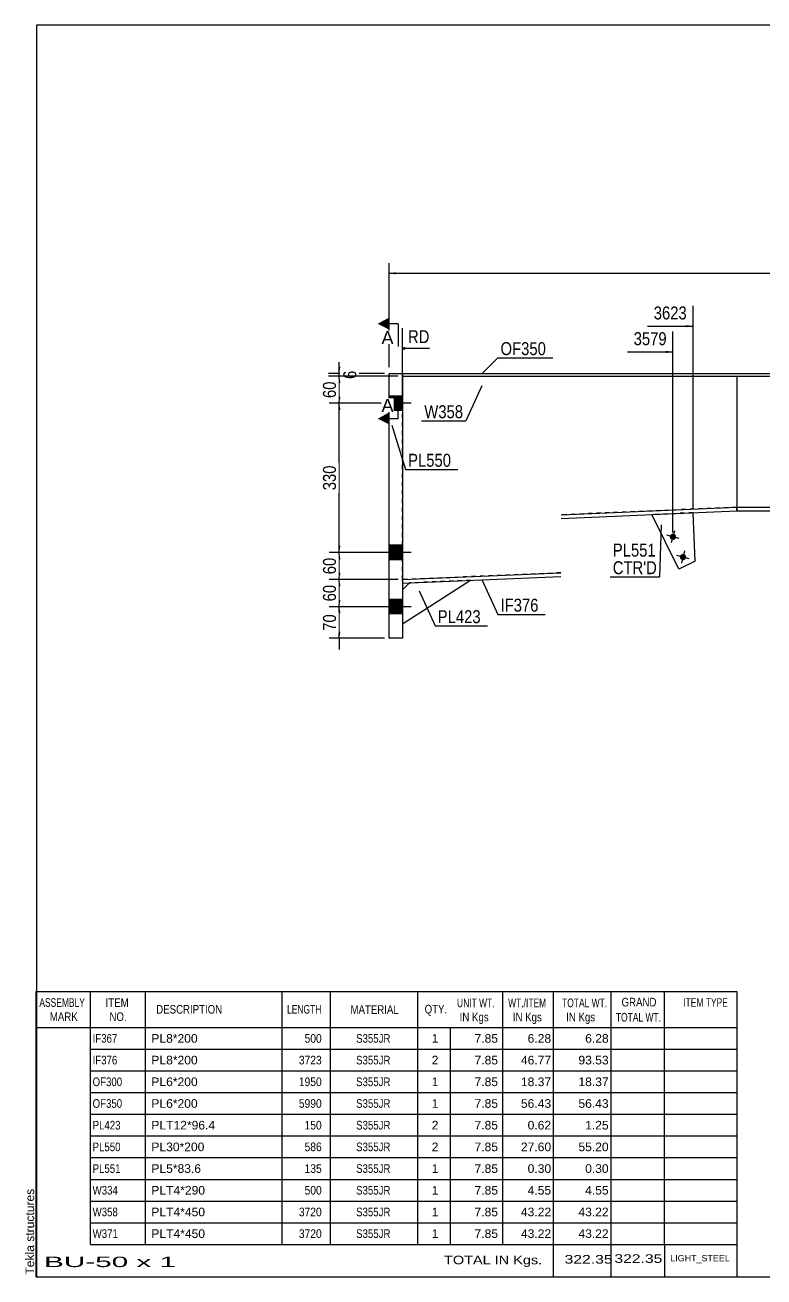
# Model space of a CAD drawing. Header units: millimetres. Extents: x -83 to 319, y -177 to 100.
# Drawn here: x -83.5 to 79.9, y -176.8 to 100.2 of the extents above; entities that cross this region are included whole.
import ezdxf

# ---------------------------------------------------------------- set-up
doc = ezdxf.new("R2010")
doc.units = ezdxf.units.MM
doc.linetypes.add('DXK_LINE_DOT1', pattern=[1.8814, 0.9407, -0.9407])
doc.styles.add('Arial', font='ARIAL.TTF', dxfattribs={"height": 0.2})
doc.styles.add('Arial Narrow', font='ARIALN.TTF', dxfattribs={"height": 0.2})

# ---------------------------------------------------------------- blocks, each defined once
blk = doc.blocks.new('Unknown-627317544-1210')
at = {"color": 5, "linetype": 'Continuous'}
for p, q in [((319.03, 100.21), (-80.97, 100.21)), ((-80.97, 100.21), (-80.97, -176.79)), ((319.03, -176.79), (319.03, 100.21)), ((-80.97, -176.79), (319.03, -176.79))]:
    blk.add_line(p, q, dxfattribs=at)
at = {"color": 174, "linetype": 'Continuous', "style": 'Arial'}
blk.add_text('Tekla structures', height=1.9102, rotation=90, dxfattribs=at).set_placement((-81.47, -176.29))
blk = doc.blocks.new('Part-627317544-3248 - 1231')
at = {"color": 2, "linetype": 'Continuous'}
for p, q in [((73.9, -6.5), (73.9, -7.3)), ((73.9, -6.5), (123.9, -6.5)), ((73.9, -7.3), (123.9, -7.3)), ((123.9, -6.5), (123.9, -7.3))]:
    blk.add_line(p, q, dxfattribs=at)
blk = doc.blocks.new('Part-627317544-3240 - 1231')
at = {"color": 2, "linetype": 'Continuous'}
for p, q in [((0, 23.1), (0, 22.5)), ((0, 23.1), (34.99, 23.1)), ((0, 22.5), (34.99, 22.5)), ((35.09, 23.1), (143.9, 23.1)), ((35.09, 22.5), (143.9, 22.5)), ((144, 23.1), (164, 23.1)), ((144, 22.5), (164, 22.5)), ((164, 23.1), (164, 22.5))]:
    blk.add_line(p, q, dxfattribs=at)
blk = doc.blocks.new('Part-627317544-3242 - 1231')
at = {"color": 2, "linetype": 'Continuous'}
for p, q in [((73.9, 22.5), (73.9, -6.5)), ((123.9, 22.5), (123.9, -6.5))]:
    blk.add_line(p, q, dxfattribs=at)
at = {"color": 7, "linetype": 'DXK_LINE_DOT1'}
for p, q in [((73.9, 22.5), (123.9, 22.5)), ((73.9, -6.5), (123.9, -6.5))]:
    blk.add_line(p, q, dxfattribs=at)
blk = doc.blocks.new('Part-627317544-3246 - 1231')
at = {"color": 2, "linetype": 'Continuous'}
for p, q in [((35.09, -8.17), (73.9, -6.5)), ((35.09, -8.97), (73.93, -7.3)), ((73.93, -7.3), (73.9, -6.5)), ((0, -22.5), (34.99, -21)), ((0.03, -23.3), (34.99, -21.8)), ((0.03, -23.3), (0, -22.5))]:
    blk.add_line(p, q, dxfattribs=at)
blk = doc.blocks.new('Part-627317544-3260 - 1231')
at = {"color": 2, "linetype": 'Continuous'}
for p, q in [((-3, 23.1), (0, 23.1)), ((-3, -35.5), (-3, 23.1)), ((0, 23.1), (0, -35.5)), ((0, -35.5), (-3, -35.5))]:
    blk.add_line(p, q, dxfattribs=at)
blk = doc.blocks.new('Part-627317544-3263 - 1231')
at = {"color": 2, "linetype": 'Continuous'}
for p, q in [((0, -32.3), (14.99, -22.66)), ((1.5, -23.24), (0, -24.8))]:
    blk.add_line(p, q, dxfattribs=at)
at = {"color": 7, "linetype": 'DXK_LINE_DOT1'}
for p, q in [((0, -24.8), (0, -32.3)), ((14.99, -22.66), (1.5, -23.24))]:
    blk.add_line(p, q, dxfattribs=at)
blk = doc.blocks.new('Part-627317544-3265 - 1231')
at = {"color": 7, "linetype": 'DXK_LINE_DOT1'}
for p, q in [((64.22, -7.71), (55.09, -8.11)), ((55.09, -8.11), (55.09, -8.11)), ((64.22, -7.71), (64.22, -7.72))]:
    blk.add_line(p, q, dxfattribs=at)
at = {"color": 2, "linetype": 'Continuous'}
for p, q in [((61.1, -20.21), (55.09, -8.11)), ((64.68, -18.43), (64.22, -7.72)), ((64.68, -18.43), (61.1, -20.21))]:
    blk.add_line(p, q, dxfattribs=at)
blk = doc.blocks.new('Part-627317544-3266 - 1231')
at = {"color": 7, "linetype": 'DXK_LINE_DOT1'}
for p, q in [((0, -22.5), (0, 22.5)), ((0, 22.5), (34.99, 22.5)), ((35.09, 22.5), (73.9, 22.5)), ((73.9, -6.5), (35.09, -8.17)), ((34.99, -21), (0, -22.5))]:
    blk.add_line(p, q, dxfattribs=at)
at = {"color": 2, "linetype": 'Continuous'}
blk.add_line((73.9, 22.5), (73.9, -6.5), dxfattribs=at)
blk = doc.blocks.new('Bolt-627317544-3275 - 1231')
at = {"linetype": 'Continuous'}
for points in [[(-3, 18.1), (-3, 14.9), (0, 14.9), (0, 18.1)], [(-3, 18.1), (-3, 14.9), (0, 14.9), (0, 18.1)], [(-3, -14.9), (-3, -18.1), (0, -18.1), (0, -14.9)], [(-3, -14.9), (-3, -18.1), (0, -18.1), (0, -14.9)], [(-3, -26.9), (-3, -30.1), (0, -30.1), (0, -26.9)], [(-3, -26.9), (-3, -30.1), (0, -30.1), (0, -26.9)]]:
    blk.add_hatch(color=3, dxfattribs=at).paths.add_polyline_path(points)
at = {"color": 3, "linetype": 'Continuous'}
for p, q in [((0, 18.1), (-3, 18.1)), ((0, 18.1), (-3, 18.1)), ((1.9, 16.5), (-10, 16.5)), ((1.9, 16.5), (-10, 16.5)), ((0, 14.9), (-3, 14.9)), ((0, 14.9), (-3, 14.9)), ((1.9, -16.5), (-10, -16.5)), ((1.9, -16.5), (-10, -16.5)), ((0, -14.9), (-3, -14.9)), ((0, -14.9), (-3, -14.9)), ((0, -18.1), (-3, -18.1)), ((0, -18.1), (-3, -18.1)), ((0, -26.9), (-3, -26.9)), ((0, -26.9), (-3, -26.9)), ((1.9, -28.5), (-10, -28.5)), ((1.9, -28.5), (-10, -28.5)), ((0, -30.1), (-3, -30.1)), ((0, -30.1), (-3, -30.1))]:
    blk.add_line(p, q, dxfattribs=at)
blk = doc.blocks.new('Bolt-627317544-3278 - 1231')
at = {"linetype": 'Continuous'}
blk.add_hatch(color=3, dxfattribs=at).paths.add_polyline_path([(62.68, -17.7, -1), (61.32, -17.35, -1)])
at = {"color": 3, "linetype": 'Continuous'}
for p, q in [((62.35, -16.17), (61.65, -18.88)), ((63.36, -17.88), (60.65, -17.17))]:
    blk.add_line(p, q, dxfattribs=at)
blk = doc.blocks.new('Bolt-627317544-3279 - 1231')
at = {"linetype": 'Continuous'}
blk.add_hatch(color=3, dxfattribs=at).paths.add_polyline_path([(60.45, -13.22, -1), (59.1, -12.87, -1)])
at = {"color": 3, "linetype": 'Continuous'}
for p, q in [((61.13, -13.4), (58.42, -12.7)), ((60.13, -11.69), (59.42, -14.4))]:
    blk.add_line(p, q, dxfattribs=at)
blk = doc.blocks.new('StraightDimension-627317544-5702 - 1231')
at = {"linetype": 'Continuous'}
for points in [[(-14.24, -18), (-13.99, -16.5), (-13.74, -18)], [(-13.74, -21), (-13.99, -22.5), (-14.24, -21)]]:
    blk.add_hatch(color=7, dxfattribs=at).paths.add_polyline_path(points)
at = {"color": 7, "linetype": 'Continuous'}
for p, q in [((-6.18, -16.5), (-16.24, -16.5)), ((-13.99, -22.5), (-13.99, -16.5)), ((-1, -22.5), (-16.24, -22.5))]:
    blk.add_line(p, q, dxfattribs=at)
at = {"color": 0}
blk.add_wipeout([(-14.14, -17.07), (-18.34, -17.07), (-18.34, -21.93), (-14.14, -21.93)], dxfattribs=at)
at = {"color": 3, "style": 'Arial Narrow'}
blk.add_text('60', height=2.863, rotation=90.0002, dxfattribs=at).set_placement((-14.74, -21.33))
blk = doc.blocks.new('StraightDimension-627317544-5704 - 1231')
at = {"linetype": 'Continuous'}
for points in [[(-14.24, -30), (-13.99, -28.5), (-13.74, -30)], [(-13.74, -34), (-13.99, -35.5), (-14.24, -34)]]:
    blk.add_hatch(color=7, dxfattribs=at).paths.add_polyline_path(points)
at = {"color": 7, "linetype": 'Continuous'}
for p, q in [((-6.18, -28.5), (-16.24, -28.5)), ((-13.99, -35.5), (-13.99, -28.5)), ((-4, -35.5), (-16.24, -35.5))]:
    blk.add_line(p, q, dxfattribs=at)
at = {"color": 0}
blk.add_wipeout([(-14.14, -29.57), (-18.34, -29.57), (-18.34, -34.43), (-14.14, -34.43)], dxfattribs=at)
at = {"color": 7, "linetype": 'Continuous'}
blk.add_line((-13.99, -35.5), (-13.99, -38), dxfattribs=at)
at = {"color": 3, "style": 'Arial Narrow'}
blk.add_text('70', height=2.863, rotation=90.0002, dxfattribs=at).set_placement((-14.74, -33.83))
blk = doc.blocks.new('StraightDimension-627317544-4967 - 1231')
at = {"linetype": 'Continuous'}
for points in [[(-1.5, 45.03), (-3, 45.28), (-1.5, 45.53)], [(253.69, 45.53), (255.19, 45.28), (253.69, 45.03)]]:
    blk.add_hatch(color=7, dxfattribs=at).paths.add_polyline_path(points)
at = {"color": 7, "linetype": 'Continuous'}
for p, q in [((-3, 24.5), (-3, 47.53)), ((255.19, 24.5), (255.19, 47.53)), ((-3, 45.28), (255.19, 45.28))]:
    blk.add_line(p, q, dxfattribs=at)
at = {"color": 0}
blk.add_wipeout([(130.35, 45.43), (130.35, 49.63), (121.84, 49.63), (121.84, 45.43)], dxfattribs=at)
at = {"color": 3, "style": 'Arial Narrow'}
blk.add_text('8000', height=2.863, dxfattribs=at).set_placement((122.44, 46.03))
blk = doc.blocks.new('StraightDimension-627317544-5441 - 1231')
at = {"linetype": 'Continuous'}
blk.add_hatch(color=7, dxfattribs=at).paths.add_polyline_path([(62.72, 33.82), (64.22, 33.57), (62.72, 33.32)])
at = {"color": 7, "linetype": 'Continuous'}
for p, q in [((64.22, -6.71), (64.22, 38.07)), ((54.16, 33.57), (64.22, 33.57))]:
    blk.add_line(p, q, dxfattribs=at)
at = {"color": 0}
blk.add_wipeout([(63.45, 34.47), (63.45, 38.67), (54.93, 38.67), (54.93, 34.47)], dxfattribs=at)
at = {"color": 3, "style": 'Arial Narrow'}
blk.add_text('3623', height=2.863, dxfattribs=at).set_placement((55.53, 35.07))
blk = doc.blocks.new('StraightDimension-627317544-5703 - 1231')
at = {"linetype": 'Continuous'}
for points in [[(-14.24, -24), (-13.99, -22.5), (-13.74, -24)], [(-13.74, -27), (-13.99, -28.5), (-14.24, -27)]]:
    blk.add_hatch(color=7, dxfattribs=at).paths.add_polyline_path(points)
at = {"color": 7, "linetype": 'Continuous'}
for p, q in [((-1, -22.5), (-16.24, -22.5)), ((-13.99, -28.5), (-13.99, -22.5)), ((-6.18, -28.5), (-16.24, -28.5))]:
    blk.add_line(p, q, dxfattribs=at)
at = {"color": 0}
blk.add_wipeout([(-14.14, -23.07), (-18.34, -23.07), (-18.34, -27.93), (-14.14, -27.93)], dxfattribs=at)
at = {"color": 3, "style": 'Arial Narrow'}
blk.add_text('60', height=2.863, rotation=90.0002, dxfattribs=at).set_placement((-14.74, -27.33))
blk = doc.blocks.new('StraightDimension-627317544-5442 - 1231')
at = {"linetype": 'Continuous'}
blk.add_hatch(color=7, dxfattribs=at).paths.add_polyline_path([(58.28, 28.12), (59.78, 27.87), (58.28, 27.62)])
at = {"color": 7, "linetype": 'Continuous'}
for p, q in [((59.78, -12.05), (59.78, 32.37)), ((49.71, 27.87), (59.78, 27.87))]:
    blk.add_line(p, q, dxfattribs=at)
at = {"color": 0, "linetype": 'Continuous'}
blk.add_wipeout([(6.53, 29.22), (6.53, 33.42), (0.59, 33.42), (0.59, 29.22)], dxfattribs=at)
at = {"color": 7, "linetype": 'Continuous'}
for p, q in [((0, 16), (0, 33.12)), ((0.5, 28.87), (0, 28.62)), ((0.5, 28.37), (0, 28.62)), ((5.93, 28.62), (0, 28.62))]:
    blk.add_line(p, q, dxfattribs=at)
at = {"color": 3, "linetype": 'Continuous', "style": 'Arial Narrow'}
blk.add_text('RD', height=2.863, dxfattribs=at).set_placement((1.19, 29.82))
at = {"color": 0}
blk.add_wipeout([(59, 28.77), (59, 32.97), (50.49, 32.97), (50.49, 28.77)], dxfattribs=at)
at = {"color": 3, "style": 'Arial Narrow'}
blk.add_text('3579', height=2.863, dxfattribs=at).set_placement((51.09, 29.37))
blk = doc.blocks.new('StraightDimension-627317544-5699 - 1231')
at = {"linetype": 'Continuous'}
for points in [[(-13.74, 24.6), (-13.99, 23.1), (-14.24, 24.6)], [(-14.24, 21), (-13.99, 22.5), (-13.74, 21)]]:
    blk.add_hatch(color=7, dxfattribs=at).paths.add_polyline_path(points)
at = {"color": 7, "linetype": 'Continuous'}
for p, q in [((-4, 23.1), (-16.39, 23.1)), ((-1, 22.5), (-16.39, 22.5)), ((-13.99, 22.5), (-13.99, 23.1))]:
    blk.add_line(p, q, dxfattribs=at)
at = {"color": 0}
blk.add_wipeout([(-9.64, 24.31), (-13.84, 24.31), (-13.84, 21.29), (-9.64, 21.29)], dxfattribs=at)
at = {"color": 7, "linetype": 'Continuous'}
blk.add_line((-13.99, 23.1), (-13.99, 25.6), dxfattribs=at)
at = {"color": 3, "style": 'Arial Narrow'}
blk.add_text('6', height=2.86, rotation=90.0002, dxfattribs=at).set_placement((-10.24, 21.89))
blk = doc.blocks.new('StraightDimension-627317544-5700 - 1231')
at = {"linetype": 'Continuous'}
for points in [[(-14.24, 21), (-13.99, 22.5), (-13.74, 21)], [(-13.74, 18), (-13.99, 16.5), (-14.24, 18)]]:
    blk.add_hatch(color=7, dxfattribs=at).paths.add_polyline_path(points)
at = {"color": 7, "linetype": 'Continuous'}
for p, q in [((-1, 22.5), (-16.24, 22.5)), ((-13.99, 16.5), (-13.99, 22.5)), ((-6.18, 16.5), (-16.24, 16.5))]:
    blk.add_line(p, q, dxfattribs=at)
at = {"color": 0}
blk.add_wipeout([(-14.14, 21.93), (-18.34, 21.93), (-18.34, 17.07), (-14.14, 17.07)], dxfattribs=at)
at = {"color": 3, "style": 'Arial Narrow'}
blk.add_text('60', height=2.863, rotation=90.0002, dxfattribs=at).set_placement((-14.74, 17.67))
blk = doc.blocks.new('StraightDimension-627317544-5701 - 1231')
at = {"linetype": 'Continuous'}
for points in [[(-14.24, 15), (-13.99, 16.5), (-13.74, 15)], [(-13.74, -15), (-13.99, -16.5), (-14.24, -15)]]:
    blk.add_hatch(color=7, dxfattribs=at).paths.add_polyline_path(points)
at = {"color": 7, "linetype": 'Continuous'}
for p, q in [((-6.18, 16.5), (-16.24, 16.5)), ((-13.99, -16.5), (-13.99, 16.5)), ((-6.18, -16.5), (-16.24, -16.5))]:
    blk.add_line(p, q, dxfattribs=at)
at = {"color": 0}
blk.add_wipeout([(-14.14, 3.34), (-18.34, 3.34), (-18.34, -3.34), (-14.14, -3.34)], dxfattribs=at)
at = {"color": 3, "style": 'Arial Narrow'}
blk.add_text('330', height=2.863, rotation=90.0002, dxfattribs=at).set_placement((-14.74, -2.74))
blk = doc.blocks.new('CBS_BOM-627317544-5735')
at = {"color": 7, "linetype": 'Continuous'}
for p, q in [((-81, -121.62), (-81, -113.62)), ((-81, -113.62), (73.92, -113.62)), ((-69, -121.62), (-69, -113.62)), ((-56.81, -121.62), (-56.81, -113.62)), ((-26.64, -121.62), (-26.64, -113.62)), ((-15.96, -121.62), (-15.96, -113.62)), ((3.35, -121.62), (3.35, -113.62)), ((22.15, -121.62), (22.15, -113.62)), ((33.37, -121.62), (33.37, -113.62)), ((46.15, -121.62), (46.15, -113.62)), ((57.9, -121.62), (57.9, -113.62)), ((73.92, -113.63), (73.92, -121.61)), ((-81, -121.62), (73.92, -121.62)), ((-81, -126.42), (-81, -121.62)), ((-69, -126.42), (-69, -121.62)), ((-56.81, -126.42), (-56.81, -121.62)), ((-26.64, -126.42), (-26.64, -121.62)), ((-15.96, -126.42), (-15.96, -121.62)), ((3.35, -126.42), (3.35, -121.62)), ((10.62, -126.42), (10.62, -121.62)), ((22.15, -126.42), (22.15, -121.62)), ((33.37, -126.42), (33.37, -121.62)), ((46.15, -126.42), (46.15, -121.62)), ((57.92, -126.42), (57.92, -121.62)), ((73.92, -121.63), (73.92, -126.42)), ((-81, -131.22), (-81, -126.42)), ((-69, -126.42), (73.92, -126.42)), ((-69, -131.22), (-69, -126.42)), ((-56.81, -131.22), (-56.81, -126.42)), ((-26.64, -131.22), (-26.64, -126.42)), ((-15.96, -131.22), (-15.96, -126.42)), ((3.35, -131.22), (3.35, -126.42)), ((10.62, -131.22), (10.62, -126.42)), ((22.15, -131.22), (22.15, -126.42)), ((33.37, -131.22), (33.37, -126.42)), ((46.15, -131.22), (46.15, -126.42)), ((57.92, -131.22), (57.92, -126.42)), ((73.92, -126.43), (73.92, -131.22)), ((-81, -136.02), (-81, -131.22)), ((-69, -131.22), (73.92, -131.22)), ((-69, -136.02), (-69, -131.22)), ((-56.81, -136.02), (-56.81, -131.22)), ((-26.64, -136.02), (-26.64, -131.22)), ((-15.96, -136.02), (-15.96, -131.22)), ((3.35, -136.02), (3.35, -131.22)), ((10.62, -136.02), (10.62, -131.22)), ((22.15, -136.02), (22.15, -131.22)), ((33.37, -136.02), (33.37, -131.22)), ((46.15, -136.02), (46.15, -131.22)), ((57.92, -136.02), (57.92, -131.22)), ((73.92, -131.23), (73.92, -136.02)), ((-81, -140.82), (-81, -136.02)), ((-69, -136.02), (73.92, -136.02)), ((-69, -140.82), (-69, -136.02)), ((-56.81, -140.82), (-56.81, -136.02)), ((-26.64, -140.82), (-26.64, -136.02)), ((-15.96, -140.82), (-15.96, -136.02)), ((3.35, -140.82), (3.35, -136.02)), ((10.62, -140.82), (10.62, -136.02)), ((22.15, -140.82), (22.15, -136.02)), ((33.37, -140.82), (33.37, -136.02)), ((46.15, -140.82), (46.15, -136.02)), ((57.92, -140.82), (57.92, -136.02)), ((73.92, -136.03), (73.92, -140.82)), ((-81, -145.62), (-81, -140.82)), ((-69, -140.82), (73.92, -140.82)), ((-69, -145.62), (-69, -140.82)), ((-56.81, -145.62), (-56.81, -140.82)), ((-26.64, -145.62), (-26.64, -140.82)), ((-15.96, -145.62), (-15.96, -140.82)), ((3.35, -145.62), (3.35, -140.82)), ((10.62, -145.62), (10.62, -140.82)), ((22.15, -145.62), (22.15, -140.82)), ((33.37, -145.62), (33.37, -140.82)), ((46.15, -145.62), (46.15, -140.82)), ((57.92, -145.62), (57.92, -140.82)), ((73.92, -140.83), (73.92, -145.62)), ((-81, -150.42), (-81, -145.62)), ((-69, -145.62), (73.92, -145.62)), ((-69, -150.42), (-69, -145.62)), ((-56.81, -150.42), (-56.81, -145.62)), ((-26.64, -150.42), (-26.64, -145.62)), ((-15.96, -150.42), (-15.96, -145.62)), ((3.35, -150.42), (3.35, -145.62)), ((10.62, -150.42), (10.62, -145.62)), ((22.15, -150.42), (22.15, -145.62)), ((33.37, -150.42), (33.37, -145.62)), ((46.15, -150.42), (46.15, -145.62)), ((57.92, -150.42), (57.92, -145.62)), ((73.92, -145.63), (73.92, -150.42)), ((-81, -155.22), (-81, -150.42)), ((-69, -150.42), (73.92, -150.42)), ((-69, -155.22), (-69, -150.42)), ((-56.81, -155.22), (-56.81, -150.42)), ((-26.64, -155.22), (-26.64, -150.42)), ((-15.96, -155.22), (-15.96, -150.42)), ((3.35, -155.22), (3.35, -150.42)), ((10.62, -155.22), (10.62, -150.42)), ((22.15, -155.22), (22.15, -150.42)), ((33.37, -155.22), (33.37, -150.42)), ((46.15, -155.22), (46.15, -150.42)), ((57.92, -155.22), (57.92, -150.42)), ((73.92, -150.43), (73.92, -155.22)), ((-81, -160.02), (-81, -155.22)), ((-69, -155.22), (73.92, -155.22)), ((-69, -160.02), (-69, -155.22)), ((-56.81, -160.02), (-56.81, -155.22)), ((-26.64, -160.02), (-26.64, -155.22)), ((-15.96, -160.02), (-15.96, -155.22)), ((3.35, -160.02), (3.35, -155.22)), ((10.62, -160.02), (10.62, -155.22)), ((22.15, -160.02), (22.15, -155.22)), ((33.37, -160.02), (33.37, -155.22)), ((46.15, -160.02), (46.15, -155.22)), ((57.92, -160.02), (57.92, -155.22)), ((73.92, -155.23), (73.92, -160.02)), ((-81, -164.82), (-81, -160.02)), ((-69, -160.02), (73.92, -160.02)), ((-69, -164.82), (-69, -160.02)), ((-56.81, -164.82), (-56.81, -160.02)), ((-26.64, -164.82), (-26.64, -160.02)), ((-15.96, -164.82), (-15.96, -160.02)), ((3.35, -164.82), (3.35, -160.02)), ((10.62, -164.82), (10.62, -160.02)), ((22.15, -164.82), (22.15, -160.02)), ((33.37, -164.82), (33.37, -160.02)), ((46.15, -164.82), (46.15, -160.02)), ((57.92, -164.82), (57.92, -160.02)), ((73.92, -160.03), (73.92, -164.82)), ((-81, -169.62), (-81, -164.82)), ((-69, -164.82), (73.92, -164.82)), ((-69, -169.62), (-69, -164.82)), ((-56.81, -169.62), (-56.81, -164.82)), ((-26.64, -169.62), (-26.64, -164.82)), ((-15.96, -169.62), (-15.96, -164.82)), ((3.35, -169.62), (3.35, -164.82)), ((10.62, -169.62), (10.62, -164.82)), ((22.15, -169.62), (22.15, -164.82)), ((33.37, -169.62), (33.37, -164.82)), ((46.15, -169.62), (46.15, -164.82)), ((57.92, -169.62), (57.92, -164.82)), ((73.92, -164.83), (73.92, -169.62)), ((-81, -176.82), (-81, -169.64)), ((-69, -169.62), (73.92, -169.62)), ((33.37, -176.82), (33.37, -169.64)), ((46.15, -176.82), (46.15, -169.64)), ((57.96, -176.82), (57.96, -169.64)), ((73.92, -169.62), (73.92, -176.82)), ((-81, -176.82), (73.92, -176.82))]:
    blk.add_line(p, q, dxfattribs=at)
at = {"color": 3, "linetype": 'Continuous', "style": 'Arial'}
for s, height, width, p in [('ASSEMBLY', 1.91, 0.7, (-80.32, -117.05)), ('ITEM', 1.91, 0.8, (-65.67, -117.05)), ('UNIT WT.', 1.91, 0.7, (12.04, -117.12)), ('WT./ITEM', 1.91, 0.7, (23.34, -117.12)), ('TOTAL WT.', 1.91, 0.7, (35.27, -117.12)), ('GRAND', 1.91, 0.8, (48.42, -116.96)), ('ITEM TYPE', 1.91, 0.7, (62.06, -117.04)), ('MARK', 1.91, 0.8, (-78, -120.18)), ('NO.', 1.91, 0.8, (-64.81, -120.18)), ('DESCRIPTION', 1.9102, 0.8, (-54.48, -118.55)), ('LENGTH', 1.91, 0.7, (-25.54, -118.55)), ('MATERIAL', 1.91, 0.8, (-11.52, -118.6)), ('QTY.', 1.91, 0.8, (4.88, -118.52)), ('IN Kgs', 1.91, 0.8, (12.62, -120.26)), ('IN Kgs', 1.91, 0.8, (24.38, -120.26)), ('IN Kgs', 1.91, 0.8, (36.17, -120.26)), ('TOTAL WT.', 1.91, 0.7, (47.17, -120.3))]:
    blk.add_text(s, height=height, dxfattribs=dict(at, width=width)).set_placement(p)
at = {"color": 7, "linetype": 'Continuous', "style": 'Arial'}
for s, width, p in [('IF367', 0.8, (-68.54, -124.99)), ('500', 0.85, (-21.67, -124.99)), ('S355JR', 0.8, (-10.28, -124.99)), ('IF376', 0.8, (-68.54, -129.79)), ('3723', 0.85, (-22.93, -129.79)), ('S355JR', 0.8, (-10.28, -129.79)), ('OF300', 0.8, (-68.54, -134.59)), ('1950', 0.85, (-22.93, -134.59)), ('S355JR', 0.8, (-10.28, -134.59)), ('OF350', 0.8, (-68.54, -139.39)), ('5990', 0.85, (-22.93, -139.39)), ('S355JR', 0.8, (-10.28, -139.39)), ('PL423', 0.8, (-68.54, -144.19)), ('150', 0.85, (-21.67, -144.19)), ('S355JR', 0.8, (-10.28, -144.19)), ('PL550', 0.8, (-68.54, -148.99)), ('586', 0.85, (-21.67, -148.99)), ('S355JR', 0.8, (-10.28, -148.99)), ('PL551', 0.8, (-68.54, -153.79)), ('135', 0.85, (-21.67, -153.79)), ('S355JR', 0.8, (-10.28, -153.79)), ('W334', 0.8, (-68.54, -158.59)), ('500', 0.85, (-21.67, -158.59)), ('S355JR', 0.8, (-10.28, -158.59)), ('W358', 0.8, (-68.54, -163.39)), ('3720', 0.85, (-22.93, -163.39)), ('S355JR', 0.8, (-10.28, -163.39)), ('W371', 0.8, (-68.54, -168.19)), ('3720', 0.85, (-22.93, -168.19)), ('S355JR', 0.8, (-10.28, -168.19))]:
    blk.add_text(s, height=1.91, dxfattribs=dict(at, width=width)).set_placement(p)
for s, p in [('PL8*200', (-55.55, -124.99)), ('1', (6.44, -124.99)), ('7.85', (15.91, -124.99)), ('6.28', (27.65, -124.99)), ('6.28', (40.37, -124.99)), ('PL8*200', (-55.55, -129.79)), ('2', (6.44, -129.79)), ('7.85', (15.91, -129.79)), ('46.77', (26.17, -129.79)), ('93.53', (38.88, -129.79)), ('PL6*200', (-55.55, -134.59)), ('1', (6.44, -134.59)), ('7.85', (15.91, -134.59)), ('18.37', (26.17, -134.59)), ('18.37', (38.88, -134.59)), ('PL6*200', (-55.55, -139.39)), ('1', (6.44, -139.39)), ('7.85', (15.91, -139.39)), ('56.43', (26.17, -139.39)), ('56.43', (38.88, -139.39)), ('PLT12*96.4', (-55.55, -144.19)), ('2', (6.44, -144.19)), ('7.85', (15.91, -144.19)), ('0.62', (27.65, -144.19)), ('1.25', (40.37, -144.19)), ('PL30*200', (-55.55, -148.99)), ('2', (6.44, -148.99)), ('7.85', (15.91, -148.99)), ('27.60', (26.17, -148.99)), ('55.20', (38.88, -148.99)), ('PL5*83.6', (-55.55, -153.79)), ('1', (6.44, -153.79)), ('7.85', (15.91, -153.79)), ('0.30', (27.65, -153.79)), ('0.30', (40.37, -153.79)), ('PLT4*290', (-55.55, -158.59)), ('1', (6.44, -158.59)), ('7.85', (15.91, -158.59)), ('4.55', (27.65, -158.59)), ('4.55', (40.37, -158.59)), ('PLT4*450', (-55.55, -163.39)), ('1', (6.44, -163.39)), ('7.85', (15.91, -163.39)), ('43.22', (26.17, -163.39)), ('43.22', (38.88, -163.39)), ('PLT4*450', (-55.55, -168.19)), ('1', (6.44, -168.19)), ('7.85', (15.91, -168.19)), ('43.22', (26.17, -168.19)), ('43.22', (38.88, -168.19))]:
    blk.add_text(s, height=1.91, dxfattribs=at).set_placement(p)
at = {"color": 6, "linetype": 'Continuous', "style": 'Arial'}
for s, height, width, p in [('BU-50 x 1', 2.292, 2.05, (-79.28, -174.63)), ('TOTAL IN Kgs.', 1.9102, 1.2, (9.16, -174.02)), ('322.35', 1.91, 1.3, (35.82, -173.87)), ('322.35', 1.91, 1.3, (46.83, -173.71))]:
    blk.add_text(s, height=height, dxfattribs=dict(at, width=width)).set_placement(p)
blk.add_text('LIGHT_STEEL', height=1.4135, dxfattribs=at).set_placement((59.18, -173.37))
blk = doc.blocks.new('Mark-627317544-3307 - 1231')
at = {"color": 0}
blk.add_wipeout([(10.72, 2.47), (10.72, 5.47), (1.22, 5.47), (1.22, 2.47)], dxfattribs=at)
blk.add_wipeout([(10.72, 2.47), (10.72, 5.47), (1.22, 5.47), (1.22, 2.47)], dxfattribs=at)
at = {"color": 7, "linetype": 'Continuous'}
for p, q in [((-2.37, 11.67), (0.62, 1.87)), ((0.62, 1.87), (12.22, 1.87))]:
    blk.add_line(p, q, dxfattribs=at)
at = {"color": 3, "style": 'Arial Narrow'}
blk.add_text('PL550', height=2.863, dxfattribs=at).set_placement((1.22, 2.47))
blk = doc.blocks.new('Mark-627317544-3310 - 1231')
at = {"color": 0}
blk.add_wipeout([(17.27, -32.14), (17.27, -29.14), (7.77, -29.14), (7.77, -32.14)], dxfattribs=at)
blk.add_wipeout([(17.27, -32.14), (17.27, -29.14), (7.77, -29.14), (7.77, -32.14)], dxfattribs=at)
at = {"color": 7, "linetype": 'Continuous'}
for p, q in [((3.63, -25), (7.17, -32.74)), ((7.17, -32.74), (18.77, -32.74))]:
    blk.add_line(p, q, dxfattribs=at)
at = {"color": 3, "style": 'Arial Narrow'}
blk.add_text('PL423', height=2.863, dxfattribs=at).set_placement((7.77, -32.14))
blk = doc.blocks.new('Mark-627317544-3316 - 1231')
at = {"color": 0}
blk.add_wipeout([(13.38, 13.21), (13.38, 16.21), (4.8, 16.21), (4.8, 13.21)], dxfattribs=at)
blk.add_wipeout([(13.38, 13.21), (13.38, 16.21), (4.8, 16.21), (4.8, 13.21)], dxfattribs=at)
at = {"color": 7, "linetype": 'Continuous'}
for p in [(17.52, 20.34), (4.2, 12.61)]:
    blk.add_line(p, (13.98, 12.61), dxfattribs=at)
at = {"color": 3, "style": 'Arial Narrow'}
blk.add_text('W358', height=2.863, dxfattribs=at).set_placement((4.8, 13.21))
blk = doc.blocks.new('Mark-627317544-3280 - 1231')
at = {"color": 0}
blk.add_wipeout([(31.7, 27.17), (31.7, 30.17), (21.65, 30.17), (21.65, 27.17)], dxfattribs=at)
blk.add_wipeout([(31.7, 27.17), (31.7, 30.17), (21.65, 30.17), (21.65, 27.17)], dxfattribs=at)
at = {"color": 7, "linetype": 'Continuous'}
for p, q in [((17.52, 23.04), (21.05, 26.57)), ((21.05, 26.57), (33.2, 26.57))]:
    blk.add_line(p, q, dxfattribs=at)
at = {"color": 3, "style": 'Arial Narrow'}
blk.add_text('OF350', height=2.863, dxfattribs=at).set_placement((21.65, 27.17))
blk = doc.blocks.new('Mark-627317544-3292 - 1231')
at = {"color": 0}
blk.add_wipeout([(30.06, -29.6), (30.06, -26.6), (21.65, -26.6), (21.65, -29.6)], dxfattribs=at)
blk.add_wipeout([(30.06, -29.6), (30.06, -26.6), (21.65, -26.6), (21.65, -29.6)], dxfattribs=at)
at = {"color": 7, "linetype": 'Continuous'}
for p, q in [((17.52, -22.47), (21.05, -30.2)), ((21.05, -30.2), (31.56, -30.2))]:
    blk.add_line(p, q, dxfattribs=at)
at = {"color": 3, "style": 'Arial Narrow'}
blk.add_text('IF376', height=2.863, dxfattribs=at).set_placement((21.65, -29.6))
blk = doc.blocks.new('Mark-627317544-3313 - 1231')
at = {"color": 0}
blk.add_wipeout([(55.99, -17.41), (55.99, -14.41), (46.48, -14.41), (46.48, -17.41)], dxfattribs=at)
blk.add_wipeout([(55.99, -17.41), (55.99, -14.41), (46.48, -14.41), (46.48, -17.41)], dxfattribs=at)
blk.add_wipeout([(56.24, -21.31), (56.24, -18.31), (46.48, -18.31), (46.48, -21.31)], dxfattribs=at)
blk.add_wipeout([(56.24, -21.31), (56.24, -18.31), (46.48, -18.31), (46.48, -21.31)], dxfattribs=at)
at = {"color": 7, "linetype": 'Continuous'}
for p in [(57.16, -10.41), (45.88, -21.91)]:
    blk.add_line(p, (56.84, -21.91), dxfattribs=at)
at = {"color": 3, "style": 'Arial Narrow'}
blk.add_text('PL551', height=2.863, dxfattribs=at).set_placement((46.48, -17.41))
at = {"color": 1, "style": 'Arial Narrow'}
blk.add_text("CTR'D", height=2.863, dxfattribs=at).set_placement((46.48, -21.31))
blk = doc.blocks.new('SectionMark-627317544-5625 - 1231')
at = {"color": 7, "linetype": 'Continuous'}
for p, q in [((-1, 34.1), (-3, 34.1)), ((-1, 13.1), (-3, 13.1))]:
    blk.add_line(p, q, dxfattribs=at)
at = {"color": 0, "linetype": 'Continuous'}
for points in [[(-2, 29.6), (-2, 32.6), (-4.67, 32.6), (-4.67, 29.6)], [(-2, 14.6), (-2, 17.6), (-4.67, 17.6), (-4.67, 14.6)]]:
    blk.add_wipeout(points, dxfattribs=at)
at = {"linetype": 'Continuous'}
for points in [[(-3, 32.85), (-5.5, 34.1), (-3, 35.48)], [(-3, 11.85), (-5.5, 13.1), (-3, 14.48)]]:
    blk.add_hatch(color=7, dxfattribs=at).paths.add_polyline_path(points)
at = {"color": 7, "linetype": 'Continuous'}
for p, q in [((-1, 34.1), (-1, 29.1)), ((-1, 13.1), (-1, 18.1))]:
    blk.add_line(p, q, dxfattribs=at)
at = {"color": 136, "linetype": 'Continuous', "style": 'Arial'}
for p in [(-4.67, 29.6), (-4.67, 14.6)]:
    blk.add_text('A', height=2.87, dxfattribs=at).set_placement(p)

msp = doc.modelspace()

# ---------------------------------------------------------------- block references
for name in ['Unknown-627317544-1210', 'Part-627317544-3260 - 1231', 'Part-627317544-3240 - 1231', 'Part-627317544-3266 - 1231', 'Part-627317544-3242 - 1231', 'Bolt-627317544-3275 - 1231', 'Part-627317544-3246 - 1231', 'Part-627317544-3265 - 1231', 'Part-627317544-3248 - 1231', 'Bolt-627317544-3279 - 1231', 'Bolt-627317544-3278 - 1231', 'Part-627317544-3263 - 1231', 'CBS_BOM-627317544-5735']:
    msp.add_blockref(name, (0, 0))

# ---------------------------------------------------------------- next in the draw order: block references
for name in ['StraightDimension-627317544-4967 - 1231', 'StraightDimension-627317544-5702 - 1231', 'Mark-627317544-3310 - 1231', 'StraightDimension-627317544-5704 - 1231']:
    msp.add_blockref(name, (0, 0))

# ---------------------------------------------------------------- next in the draw order: block references
for name in ['StraightDimension-627317544-5441 - 1231', 'StraightDimension-627317544-5703 - 1231', 'Mark-627317544-3292 - 1231']:
    msp.add_blockref(name, (0, 0))

# ---------------------------------------------------------------- next in the draw order: block references
msp.add_blockref('StraightDimension-627317544-5442 - 1231', (0, 0))

# ---------------------------------------------------------------- next in the draw order: block references
for name in ['Mark-627317544-3280 - 1231', 'StraightDimension-627317544-5699 - 1231', 'Mark-627317544-3307 - 1231', 'Mark-627317544-3313 - 1231']:
    msp.add_blockref(name, (0, 0))

# ---------------------------------------------------------------- next in the draw order: block references
for name in ['StraightDimension-627317544-5700 - 1231', 'Mark-627317544-3316 - 1231']:
    msp.add_blockref(name, (0, 0))

# ---------------------------------------------------------------- next in the draw order: block references
msp.add_blockref('StraightDimension-627317544-5701 - 1231', (0, 0))

# ---------------------------------------------------------------- next in the draw order: block references
msp.add_blockref('SectionMark-627317544-5625 - 1231', (0, 0))

doc.saveas('drawing.dxf')
